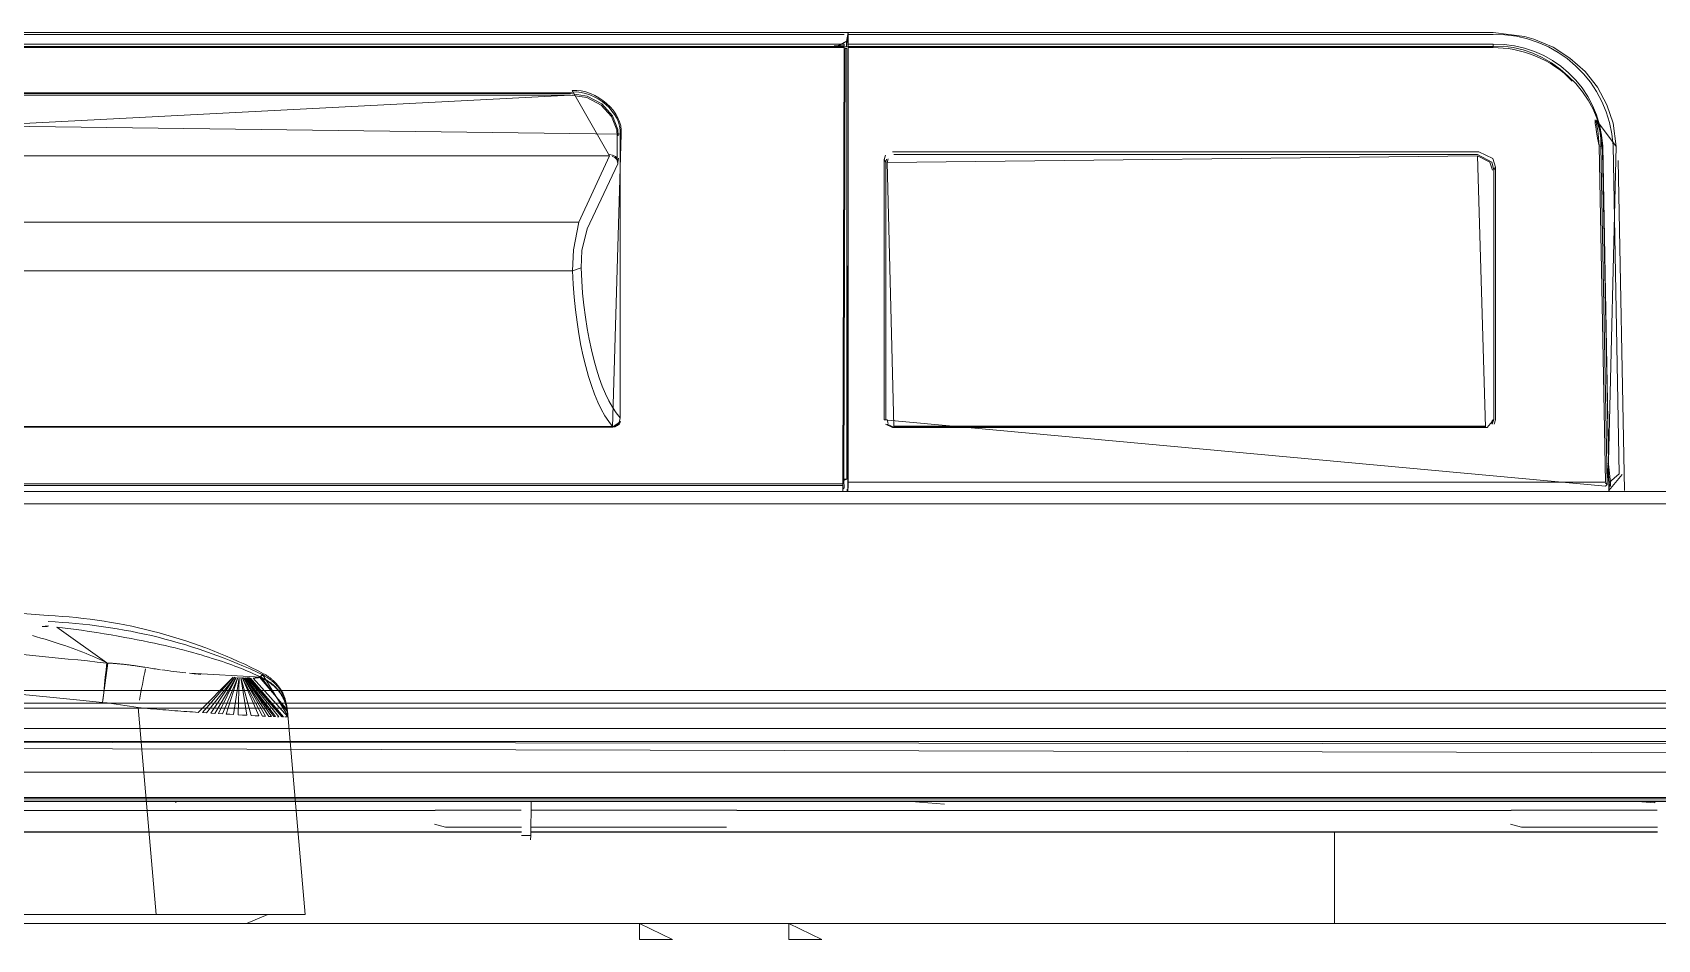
# Model space of a CAD drawing. Header units: millimetres. Extents: x 521 to 148073, y -17811 to 32040.
# Drawn here: x 59960.5 to 60243, y 9479.4 to 9637.1 of the extents above; entities that cross this region are included whole.
import ezdxf

# ---------------------------------------------------------------- set-up
doc = ezdxf.new("R2010")
doc.units = ezdxf.units.MM
doc.layers.add('Datové rozvody', color=6, linetype='Continuous')
doc.layers.add('PDF_Geometrie', color=7, linetype='Continuous', true_color=0xbdbdbd)

# ---------------------------------------------------------------- blocks, each defined once
blk = doc.blocks.new('projektor')
at = {"layer": 'PDF_Geometrie', "lineweight": 13}
for points in [[(85733.98, 14135.77), (85733.98, 16031.84)], [(85736.12, 14135.77), (85736.12, 16031.84)], [(85767.71, 14135.77), (85767.71, 16031.84)], [(85769.81, 14135.77), (85769.81, 16031.84)], [(85717.35, 14198.32), (85717.35, 15969.28)], [(85717.38, 15969.28), (85717.38, 14198.33)], [(85717.78, 15969.27), (85717.78, 14198.34)], [(85718.01, 14198.35), (85718.01, 15969.26)], [(85727.5, 15968.93), (85727.5, 15085.41), (85726.79, 14198.65)], [(85733.14, 14198.88), (85733.14, 15968.73)], [(85722.32, 14537.68), (85722.32, 15629.93)], [(85696.68, 14673.98), (85696.68, 15493.63), (85696.68, 15494.81)], [(85770.83, 15442.52), (85770.83, 14757.19)], [(85771.08, 14757.19), (85771.08, 15442.52)], [(85844.93, 15442.76), (85844.93, 14756.96)], [(85845.13, 15442.76), (85845.13, 14756.96)], [(85780.69, 15371.5), (85780.69, 14796.11), (85830.3, 14794.67), (85837.66, 15364.65), (85782.33, 15372.94), (85780.64, 15435.95)], [(85780.82, 14796.11), (85780.82, 15371.5)], [(85836.9, 15364.38), (85836.9, 14803.23), (85826.83, 14997.18)], [(85837.16, 14803.23), (85837.16, 15364.38), (85837.4, 14802.96)], [(85696.68, 15309.58), (85696.68, 14858.03)], [(85727.5, 15085.41), (85726.79, 15085.41), (85724.58, 14198.58)], [(85729.71, 14198.76), (85729.71, 15082.57), (85726.79, 15085.41)], [(85727.5, 15082.2), (85727.5, 14198.68)], [(85698.2, 15062.97), (85698.2, 14848.11)], [(85696.68, 14207.58), (85712.21, 14207.58), (85696.68, 14208.76), (85696.68, 15028.41)], [(85712.16, 14811.52), (85712.16, 15002.12)], [(85712.18, 14811.52), (85712.18, 15002.12)], [(85845.52, 14999.31), (85845.52, 14756.96)], [(85826.61, 14997.18), (85826.61, 14796.67), (85837.66, 14802.96)], [(85847.15, 14997.35), (85847.15, 14756.96)], [(85847.49, 14997.35), (85847.49, 14756.96), (85847.49, 14647.15)], [(85756.41, 14990.66), (85756.5, 14990.19), (85748.81, 14891.61)], [(85807.16, 14802.88), (85807.16, 14990.96)], [(85815.39, 14801.82), (85815.39, 14992.02)], [(85715.81, 14957.15), (85715.81, 14826.14)], [(85735.67, 14898.3), (85735.28, 14894.22), (85734.88, 14890.21), (85734.49, 14886.26), (85734.1, 14882.38), (85740.78, 14881.52), (85740.77, 14881.4), (85740.77, 14881.27), (85740.76, 14881.14), (85740.75, 14881.01), (85740.74, 14880.87), (85740.73, 14880.74), (85740.72, 14880.6), (85740.71, 14880.47), (85740.7, 14880.33), (85740.69, 14880.19), (85740.68, 14880.05), (85740.66, 14879.91), (85740.65, 14879.76), (85740.64, 14879.62), (85740.62, 14879.47), (85740.61, 14879.32), (85740.59, 14879.17), (85740.58, 14879.02), (85740.56, 14878.87), (85740.54, 14878.71), (85740.52, 14878.56), (85740.51, 14878.4), (85740.49, 14878.24), (85740.47, 14878.08), (85740.45, 14877.92), (85740.43, 14877.75), (85740.4, 14877.58), (85740.38, 14877.42), (85740.36, 14877.24), (85740.34, 14877.07), (85740.31, 14876.9), (85740.29, 14876.72), (85740.26, 14876.55), (85740.24, 14876.37), (85740.21, 14876.2), (85740.18, 14876.01), (85740.15, 14875.83), (85740.12, 14875.65), (85740.09, 14875.46), (85740.06, 14875.27), (85740, 14874.87)], [(85745.41, 14894.27), (85745.21, 14893.55), (85745.01, 14892.83), (85744.8, 14892.12), (85744.59, 14891.43), (85744.38, 14890.75), (85744.16, 14890.08), (85743.94, 14889.42), (85743.72, 14888.77), (85743.5, 14888.14), (85743.28, 14887.52), (85743.05, 14886.92), (85742.82, 14886.33), (85742.6, 14885.75), (85742.37, 14885.19), (85742.14, 14884.64), (85741.92, 14884.11), (85741.69, 14883.59), (85741.46, 14883.08), (85741.24, 14882.59), (85741.01, 14882.11), (85740.79, 14881.65), (85746.87, 14890.14), (85746.69, 14888.71), (85746.5, 14887.32), (85746.31, 14885.96), (85746.11, 14884.64), (85745.92, 14883.36), (85745.72, 14882.12), (85745.52, 14880.93), (85745.32, 14879.77), (85745.12, 14878.65), (85744.92, 14877.58), (85744.72, 14876.53), (85744.52, 14875.53), (85744.32, 14874.55), (85744.12, 14873.61), (85743.92, 14872.7), (85743.72, 14871.82), (85743.52, 14870.97), (85743.32, 14870.14), (85743.13, 14869.35), (85742.93, 14868.57), (85742.73, 14867.83), (85742.54, 14867.11), (85742.34, 14866.41), (85742.15, 14865.74), (85741.96, 14865.08), (85741.77, 14864.45), (85741.57, 14863.84), (85741.39, 14863.24), (85741.2, 14862.67), (85741.01, 14862.11), (85740.82, 14861.56), (85740.63, 14861.04), (85740.45, 14860.52), (85740.26, 14860.02), (85740.08, 14859.54), (85739.89, 14859.07), (85739.71, 14858.61), (85739.52, 14858.16), (85739.34, 14857.72), (85739.16, 14857.29), (85738.97, 14856.88), (85738.79, 14856.47), (85738.61, 14856.08), (85738.37, 14855.56), (85739.04, 14867.7)], [(85740.31, 14881.71), (85740.79, 14881.65), (85740.31, 14881.71), (85739.57, 14881.79), (85738.37, 14881.93), (85737.13, 14882.06), (85735.77, 14882.2), (85734.39, 14882.35)], [(85733.23, 14876.37), (85698.2, 14873.31)], [(85733.23, 14876.37), (85733.18, 14875.85), (85733.14, 14875.32), (85733.09, 14874.8), (85733.04, 14874.27), (85733, 14873.75), (85732.95, 14873.23), (85732.91, 14872.71), (85732.87, 14872.19), (85732.83, 14871.68), (85732.78, 14871.17), (85732.75, 14870.66), (85732.71, 14870.15), (85732.67, 14869.64), (85732.63, 14869.14), (85732.6, 14868.64), (85732.56, 14868.15), (85732.53, 14867.65), (85732.49, 14867.17), (85732.46, 14866.68), (85732.43, 14866.2), (85738.38, 14860.32), (85732.38, 14865.49), (85732.34, 14864.79), (85738.37, 14860.05), (85732.29, 14864.1), (85732.25, 14863.43), (85738.35, 14859.78), (85732.21, 14862.76), (85732.17, 14862.11), (85738.33, 14859.52), (85732.13, 14861.47), (85732.1, 14860.85), (85732.06, 14860.24), (85738.32, 14859.27), (85732.02, 14859.45), (85731.98, 14858.7), (85731.94, 14857.97), (85738.31, 14859.03), (85731.9, 14857.27), (85731.86, 14856.6), (85731.83, 14855.97), (85738.3, 14858.8), (85731.8, 14855.37), (85731.78, 14854.81), (85738.28, 14858.57), (85731.75, 14854.28), (85731.73, 14853.8), (85738.27, 14858.35), (85731.71, 14853.45)], [(85717.12, 14870.03), (85717.35, 14870.03)], [(85698.2, 14854.42), (85696.68, 14858.03)], [(85738.26, 14857.94), (85738.25, 14857.75), (85731.66, 14852.07)], [(85738.25, 14857.75), (85738.25, 14857.57), (85731.66, 14851.93)], [(85731.69, 14852.83), (85731.68, 14852.56), (85738.26, 14857.94)], [(85731.71, 14853.45), (85731.7, 14853.13), (85738.27, 14858.14)], [(85731.65, 14851.57), (85731.65, 14851.47), (85731.65, 14851.42), (85731.65, 14851.38), (85731.65, 14851.34), (85731.65, 14851.3), (85731.66, 14851.27), (85731.66, 14851.23), (85731.66, 14851.2), (85731.66, 14851.17), (85731.66, 14851.15), (85731.66, 14851.13), (85731.67, 14851.11), (85731.67, 14851.09), (85731.67, 14851.08), (85731.68, 14851.06), (85731.68, 14851.06), (85731.68, 14851.05), (85731.69, 14851.05), (85731.69, 14851.05), (85738.24, 14856.92), (85738.24, 14856.85), (85738.24, 14856.78), (85738.24, 14856.72), (85738.24, 14856.65), (85738.25, 14856.59), (85738.25, 14856.53), (85738.25, 14856.48), (85738.25, 14856.42), (85738.26, 14856.37), (85738.26, 14856.32), (85738.26, 14856.28), (85738.27, 14856.23), (85738.27, 14856.19), (85738.28, 14856.15), (85738.28, 14856.11), (85738.29, 14856.07), (85738.3, 14856.04), (85738.3, 14856.01), (85738.31, 14855.98), (85738.32, 14855.95), (85738.32, 14855.93), (85738.33, 14855.91), (85738.34, 14855.89), (85738.35, 14855.87), (85738.36, 14855.86), (85738.37, 14855.85), (85738.37, 14855.84)], [(85731.66, 14851.93), (85731.66, 14851.8), (85738.24, 14857.39)], [(85731.8, 14851.05), (85731.95, 14851.07), (85732.1, 14851.08), (85732.24, 14851.1), (85732.38, 14851.12), (85732.51, 14851.14), (85732.64, 14851.16), (85732.77, 14851.18), (85732.89, 14851.2), (85733.02, 14851.23), (85733.14, 14851.25), (85733.25, 14851.28), (85733.37, 14851.3), (85733.48, 14851.33), (85733.59, 14851.36), (85733.7, 14851.39), (85733.8, 14851.42), (85733.9, 14851.45), (85734.01, 14851.49), (85734.11, 14851.52), (85734.2, 14851.55), (85734.3, 14851.59), (85734.39, 14851.63), (85734.49, 14851.66), (85734.58, 14851.7), (85734.67, 14851.74), (85734.76, 14851.78), (85734.85, 14851.82), (85734.93, 14851.86), (85735.02, 14851.9), (85735.1, 14851.95), (85735.18, 14851.99), (85735.27, 14852.04), (85735.35, 14852.08), (85735.43, 14852.13), (85735.51, 14852.18), (85735.58, 14852.23), (85735.66, 14852.28), (85735.74, 14852.33), (85735.81, 14852.38), (85735.89, 14852.43), (85735.96, 14852.49), (85736.03, 14852.54), (85736.11, 14852.6), (85736.18, 14852.66), (85736.25, 14852.72), (85736.32, 14852.78), (85736.39, 14852.84), (85736.46, 14852.9), (85736.53, 14852.96), (85736.6, 14853.03), (85736.67, 14853.1), (85736.74, 14853.16), (85736.8, 14853.23), (85736.87, 14853.31), (85736.94, 14853.38), (85737.01, 14853.45), (85737.07, 14853.53), (85737.14, 14853.61), (85737.2, 14853.69), (85737.27, 14853.77), (85737.34, 14853.86), (85737.4, 14853.94), (85737.47, 14854.03), (85737.53, 14854.12), (85737.6, 14854.21), (85737.66, 14854.31), (85737.72, 14854.41), (85737.79, 14854.51), (85737.85, 14854.61), (85737.92, 14854.72), (85737.98, 14854.83), (85738.05, 14854.94), (85738.11, 14855.06), (85738.17, 14855.18), (85738.24, 14855.3), (85738.3, 14855.43), (85738.37, 14855.56), (85732.52, 14851.12), (85732.67, 14851.13), (85732.81, 14851.15), (85732.95, 14851.17), (85733.08, 14851.19), (85733.21, 14851.21), (85733.34, 14851.23), (85733.46, 14851.25), (85733.58, 14851.28), (85733.7, 14851.3), (85733.82, 14851.33), (85733.93, 14851.36), (85734.05, 14851.39), (85734.16, 14851.41), (85734.26, 14851.45), (85734.37, 14851.48), (85734.47, 14851.51), (85734.57, 14851.54), (85734.67, 14851.58), (85734.77, 14851.61), (85734.87, 14851.65), (85734.96, 14851.69), (85735.06, 14851.72), (85735.15, 14851.76), (85735.24, 14851.8), (85735.33, 14851.85), (85735.42, 14851.89), (85735.51, 14851.93), (85735.59, 14851.97), (85735.68, 14852.02), (85735.76, 14852.07), (85735.84, 14852.11), (85735.93, 14852.16), (85736.01, 14852.21), (85736.09, 14852.26), (85736.17, 14852.31), (85736.25, 14852.36), (85736.33, 14852.42), (85736.4, 14852.47), (85736.48, 14852.53), (85736.56, 14852.59), (85736.63, 14852.65), (85736.71, 14852.71), (85736.78, 14852.77), (85736.86, 14852.83), (85736.93, 14852.89), (85737, 14852.96), (85737.08, 14853.03), (85737.15, 14853.1), (85737.22, 14853.17), (85737.29, 14853.24), (85737.37, 14853.31), (85737.44, 14853.39), (85737.51, 14853.47), (85737.58, 14853.55), (85737.65, 14853.63), (85737.72, 14853.71), (85737.79, 14853.8), (85737.86, 14853.89), (85737.93, 14853.98), (85738, 14854.07), (85738.07, 14854.17), (85738.14, 14854.27), (85738.21, 14854.37), (85738.29, 14854.48), (85738.36, 14854.59), (85738.43, 14854.7), (85738.5, 14854.81), (85738.57, 14854.93), (85738.64, 14855.05), (85738.71, 14855.18), (85738.78, 14855.31), (85731.84, 14851.06), (85731.99, 14851.07), (85732.14, 14851.09), (85732.28, 14851.11), (85732.42, 14851.13), (85732.55, 14851.15), (85732.68, 14851.17), (85732.81, 14851.2), (85732.93, 14851.22), (85733.06, 14851.25), (85733.18, 14851.28), (85733.29, 14851.3), (85733.41, 14851.33), (85733.52, 14851.36), (85733.63, 14851.39), (85733.74, 14851.42), (85733.84, 14851.46), (85733.94, 14851.49), (85734.04, 14851.53), (85734.14, 14851.56), (85734.24, 14851.6), (85734.34, 14851.63), (85734.43, 14851.67), (85734.52, 14851.71), (85734.62, 14851.75), (85734.71, 14851.79), (85734.79, 14851.83), (85734.88, 14851.88), (85734.97, 14851.92), (85735.05, 14851.97), (85735.14, 14852.01), (85735.22, 14852.06), (85735.3, 14852.11), (85735.38, 14852.15), (85735.46, 14852.2), (85735.54, 14852.25), (85735.62, 14852.31), (85735.69, 14852.36), (85735.77, 14852.41), (85735.84, 14852.47), (85735.92, 14852.52), (85735.99, 14852.58), (85736.07, 14852.64), (85736.14, 14852.7), (85736.21, 14852.76), (85736.28, 14852.82), (85736.35, 14852.88), (85736.42, 14852.95), (85736.49, 14853.01), (85736.56, 14853.08), (85736.63, 14853.15), (85736.7, 14853.22), (85736.76, 14853.29), (85736.83, 14853.37), (85736.9, 14853.44), (85736.96, 14853.52), (85737.03, 14853.6), (85737.1, 14853.68), (85737.16, 14853.76), (85737.23, 14853.85), (85737.29, 14853.93), (85737.36, 14854.02), (85737.42, 14854.11), (85737.49, 14854.21), (85737.55, 14854.3), (85737.62, 14854.4), (85737.68, 14854.51), (85737.74, 14854.61), (85737.81, 14854.72), (85737.87, 14854.83), (85737.93, 14854.94), (85738, 14855.06), (85738.06, 14855.18), (85738.12, 14855.3), (85738.19, 14855.43), (85738.25, 14855.56), (85738.31, 14855.7), (85738.37, 14855.84), (85732.81, 14851.14), (85732.95, 14851.16), (85733.08, 14851.17), (85733.21, 14851.19), (85733.34, 14851.21), (85733.47, 14851.23), (85733.59, 14851.25), (85733.72, 14851.27), (85733.83, 14851.3), (85733.95, 14851.32), (85734.06, 14851.35), (85734.17, 14851.37), (85734.28, 14851.4), (85734.39, 14851.43), (85734.49, 14851.46), (85734.6, 14851.49), (85734.7, 14851.52), (85734.8, 14851.55), (85734.89, 14851.58), (85734.99, 14851.62), (85735.09, 14851.65), (85735.18, 14851.69), (85735.27, 14851.72), (85735.36, 14851.76), (85735.45, 14851.8), (85735.54, 14851.84), (85735.62, 14851.88), (85735.71, 14851.92), (85735.8, 14851.96), (85735.88, 14852.01), (85735.96, 14852.05), (85736.04, 14852.1), (85736.12, 14852.14), (85736.2, 14852.19), (85736.28, 14852.24), (85736.36, 14852.29), (85736.44, 14852.34), (85736.52, 14852.39), (85736.59, 14852.44), (85736.67, 14852.5), (85736.75, 14852.55), (85736.82, 14852.61), (85736.9, 14852.67), (85736.97, 14852.72), (85737.04, 14852.78), (85737.12, 14852.85), (85737.19, 14852.91), (85737.26, 14852.97), (85737.33, 14853.04), (85737.41, 14853.11), (85737.48, 14853.18), (85737.55, 14853.25), (85737.62, 14853.32), (85737.69, 14853.4), (85737.76, 14853.47), (85737.83, 14853.55), (85737.9, 14853.63), (85737.97, 14853.71), (85738.05, 14853.8), (85738.12, 14853.89), (85738.19, 14853.98), (85738.26, 14854.07), (85738.33, 14854.16), (85738.4, 14854.26), (85738.47, 14854.36), (85738.54, 14854.46), (85738.61, 14854.57), (85738.68, 14854.68), (85738.76, 14854.79), (85738.83, 14854.91), (85738.9, 14855.03), (85738.97, 14855.16)], [(85738.61, 14855.5), (85738.71, 14855.39), (85738.61, 14855.5)], [(85732.66, 14851.13), (85698.2, 14848.11)], [(85713, 14824.39), (85713.5, 14826.27)], [(85715.85, 14826.14), (85715.85, 14811.58)], [(85713, 14811.53), (85713, 14824.39)], [(85717.35, 14809.87), (85711.57, 14809.97), (85711.57, 14811.51)], [(85710.85, 14809.99), (85711.57, 14809.97)], [(85712.16, 14619.36), (85712.16, 14809.96)], [(85712.18, 14619.37), (85712.18, 14809.96)], [(85713, 14776.86), (85713, 14809.95)], [(85715.85, 14809.9), (85715.85, 14775.11)], [(85807.16, 14802.88), (85810.7, 14802.75), (85815.39, 14801.82)], [(85807.16, 14802.88), (85807.65, 14801.46)], [(85836.9, 14803.23), (85836.46, 14800.49), (85835.19, 14798.05), (85833.26, 14796.29), (85831.02, 14795.43), (85829.95, 14795.34), (85826.19, 14795.33), (85826.49, 14795.62), (85826.75, 14796.12), (85826.83, 14796.67)], [(85830, 14795.15), (85831.09, 14795.24), (85833.4, 14796.13), (85835.39, 14797.93), (85836.7, 14800.42), (85837.16, 14803.23)], [(85807.65, 14801.46), (85810.6, 14801.31), (85814.25, 14800.4), (85825.26, 14795.24), (85825.27, 14795.24), (85825.31, 14795.23), (85825.47, 14795.21), (85825.83, 14795.16), (85826.23, 14795.14)], [(85815.39, 14801.82), (85826.61, 14796.67)], [(85782.28, 14794.86), (85781.7, 14794.94), (85781.33, 14795.11), (85781.06, 14795.37), (85780.87, 14795.72), (85780.82, 14796.11)], [(85830.25, 14794.86), (85782.28, 14794.86)], [(85830.33, 14794.86), (85830.25, 14794.86)], [(85693.99, 14791.57), (85693.99, 14786.01)], [(85693.99, 14791.57), (85696.68, 14791.57), (85693.99, 14786.01)], [(85715.81, 14775.11), (85715.81, 14644.1)], [(85693.99, 14766.29), (85693.99, 14760.73)], [(85693.99, 14766.29), (85696.68, 14766.29), (85693.99, 14760.73)], [(85770.22, 14756.45), (85769.81, 14756.45)], [(85770.4, 14756.95), (85770.21, 14757.15)], [(85770.4, 14756.95), (85771.64, 14756.98), (85771.9, 14756.49)], [(85770.83, 14757.19), (85771.02, 14757.2)], [(85771.37, 14628.17), (85771.37, 14756.28)], [(85771.45, 14757.18), (85771.83, 14757.18)], [(85771.64, 14756.98), (85771.83, 14756.98), (85771.9, 14756.98)], [(85844.79, 14756.75), (85844.79, 14756.49), (85771.9, 14756.49), (85771.9, 14756.98)], [(85771.9, 14756.98), (85844.79, 14756.75)], [(85844.93, 14756.96), (85845.13, 14756.96)], [(85844.93, 14756.28), (85844.93, 14647.17)], [(85845.12, 14756.28), (85845.13, 14756.28)], [(85845.13, 14756.28), (85845.13, 14647.17)], [(85845.52, 14756.96), (85845.24, 14756.97), (85845.24, 14758.63)], [(85845.5, 14756.27), (85847.15, 14756.27), (85847.15, 14647.15)], [(85845.5, 14756.27), (85845.5, 14647.15)], [(85846.3, 14756.28), (85846.29, 14756.28)], [(85847.49, 14756.96), (85847.49, 14756.96)], [(85825.99, 14750.19), (85825.54, 14749.92), (85782.01, 14749.92), (85781.96, 14750.19), (85770.73, 14628.17), (85770.97, 14627.87), (85771.28, 14627.86)], [(85780.64, 14748.79), (85781.21, 14749.96)], [(85780.64, 14648.17), (85780.64, 14748.79)], [(85780.69, 14748.53), (85781.22, 14749.66)], [(85780.69, 14748.53), (85780.69, 14648.44)], [(85782.01, 14749.92), (85781.96, 14749.69), (85781.33, 14749.5)], [(85781.96, 14750.19), (85825.99, 14750.19)], [(85825.49, 14749.69), (85826.12, 14749.5)], [(85825.54, 14749.92), (85826.06, 14749.81)], [(85825.99, 14750.19), (85826.74, 14749.96)], [(85826.86, 14649.83), (85826.86, 14748.53)], [(85827.31, 14748.79), (85827.31, 14649.57)], [(85716.87, 14739.95), (85717.35, 14745.64)], [(85712.16, 14673.98), (85696.68, 14673.98)], [(85826.59, 14649.83), (85825.55, 14647.7), (85824.17, 14647.27)], [(85826.86, 14649.83), (85825.53, 14647.4), (85824.22, 14647.04)], [(85827.31, 14649.57), (85826.17, 14647.24), (85824.67, 14646.78)], [(85780.69, 14648.44), (85780.64, 14648.17), (85782.01, 14647.04), (85824.22, 14647.04), (85824.67, 14646.78)], [(85781.96, 14646.78), (85781.21, 14647.01)], [(85782.01, 14647.04), (85781.22, 14647.31)], [(85781.96, 14647.27), (85781.33, 14647.47)], [(85824.67, 14646.78), (85781.96, 14646.78)], [(85827.49, 14628.68), (85830.86, 14629.09), (85832.63, 14629.69), (85828.2, 14626.38), (85832.15, 14626.88), (85835.26, 14627.91), (85838.24, 14629.53), (85840.86, 14631.59), (85843.17, 14634.17), (85844.99, 14637.03), (85846.37, 14640.27), (85846.83, 14641.86), (85847.47, 14647.15)], [(85845.12, 14647.17), (85845.12, 14647.12)], [(85845.12, 14647.15), (85845.5, 14647.15)], [(85713, 14642.35), (85713.5, 14644.22)], [(85715.85, 14644.1), (85715.85, 14619.43)], [(85713, 14619.38), (85713, 14642.35)], [(85769.81, 14627.58), (85769.95, 14627.58), (85772.66, 14625.32)], [(85770.72, 14627.55), (85770.72, 14627.31), (85770.72, 14627.55), (85769.95, 14627.58), (85774.85, 14627.68), (85828.2, 14626.38)], [(85770.73, 14628.17), (85770.97, 14627.87)], [(85828.21, 14628.94), (85771.28, 14627.86)], [(85828.35, 14626.88), (85772.81, 14625.83), (85771.35, 14627.55)], [(85828.31, 14629.25), (85771.37, 14628.17)], [(85827.36, 14628.68), (85774.77, 14627.68)], [(85774.77, 14627.68), (85774.89, 14627.68), (85827.49, 14628.68), (85828.32, 14628.63)], [(85828.32, 14628.63), (85775.68, 14627.63)], [(85828.21, 14628.94), (85828.31, 14629.25)], [(85769.96, 14624.94), (85825.85, 14626)], [(85772.81, 14625.83), (85772.75, 14625.83)], [(85717.09, 14619.83), (85717.35, 14622.72)], [(85717.35, 14619.84), (85717.09, 14619.83)]]:
    blk.add_lwpolyline(points, dxfattribs=at)
for points in [[(85746.94, 14892.63), (85746.94, 14892.5), (85746.94, 14892.44), (85746.94, 14892.39), (85746.94, 14892.33), (85746.94, 14892.28), (85746.95, 14892.22), (85746.95, 14892.17), (85746.95, 14892.13), (85746.95, 14892.08), (85746.96, 14892.04), (85746.96, 14892), (85746.96, 14891.96), (85746.96, 14891.92), (85746.97, 14891.88), (85746.97, 14891.85), (85746.98, 14891.82), (85746.98, 14891.79), (85746.99, 14891.77), (85746.99, 14891.74), (85747, 14891.72), (85747, 14891.7), (85747.01, 14891.68), (85747.01, 14891.66), (85747.02, 14891.65), (85747.02, 14891.64), (85747.03, 14891.63), (85747.04, 14891.62), (85747.04, 14891.62), (85747.05, 14891.61)], [(85739.04, 14867.7), (85739, 14867.31), (85738.96, 14866.92), (85738.92, 14866.53), (85738.88, 14866.15), (85738.84, 14865.77)], [(85738.71, 14855.39), (85738.78, 14855.31), (85738.52, 14855.6), (85738.82, 14855.28), (85738.85, 14855.25), (85738.88, 14855.22), (85738.91, 14855.2), (85738.93, 14855.18), (85738.95, 14855.17), (85738.96, 14855.16), (85738.97, 14855.16), (85738.97, 14855.16), (85738.38, 14855.83), (85738.39, 14855.82), (85738.4, 14855.82), (85738.4, 14855.81), (85738.41, 14855.8), (85738.42, 14855.79), (85738.42, 14855.78), (85738.42, 14855.77), (85738.43, 14855.76), (85738.43, 14855.75), (85738.43, 14855.74), (85738.43, 14855.73), (85738.43, 14855.72), (85738.43, 14855.71)], [(85780.69, 14796.11), (85780.76, 14795.67), (85780.96, 14795.28), (85781.27, 14794.98), (85781.68, 14794.77)], [(85825.26, 14795.24), (85825.27, 14795.24), (85825.31, 14795.24), (85825.48, 14795.23), (85825.83, 14795.26), (85826.19, 14795.33), (85826.54, 14796.18), (85826.32, 14795.74), (85825.99, 14795.43), (85825.58, 14795.27)], [(85769.81, 14757.17), (85770.83, 14757.19), (85844.93, 14756.96), (85844.85, 14756.95), (85771.96, 14757.18)], [(85844.89, 14756.29), (85845.12, 14756.28), (85771.37, 14756.28), (85769.81, 14756.31), (85771.2, 14756.3)], [(85771.37, 14756.28), (85771.2, 14756.28), (85770.73, 14756.29), (85769.95, 14756.33), (85770.27, 14756.32), (85770.47, 14756.32), (85771.27, 14756.3), (85771.38, 14756.3), (85771.71, 14756.29), (85772.09, 14756.29), (85772.28, 14756.29)], [(85847.24, 14756.28), (85846.14, 14756.31), (85845.24, 14758.07), (85845.98, 14756.53), (85845.13, 14758.05), (85845.05, 14756.53), (85845.05, 14756.96), (85845.13, 14756.28), (85846.3, 14756.28)], [(85845.98, 14756.53), (85845.98, 14756.53), (85846.3, 14756.28), (85845.98, 14756.53), (85845.05, 14756.53), (85847.49, 14756.27)], [(85780.69, 14648.44), (85780.86, 14648.44), (85780.86, 14748.53), (85825.49, 14749.69), (85826.59, 14649.83)], [(85774.55, 14627.93), (85774.46, 14627.67), (85771.35, 14627.32), (85770.72, 14627.3), (85770.72, 14627.31), (85771.19, 14627.55), (85770.72, 14627.55)], [(85771.27, 14627.86), (85771.2, 14627.86), (85771.01, 14627.87), (85771.2, 14628.17)]]:
    blk.add_lwpolyline(points, close=True, dxfattribs=at)
for centre, radius, start, end in [((83518.66, 15114.83), 2234.32, 354.00953, 355.36028), ((85655.2, 14895.28), 92.65, 334.4447, 357.7315), ((85661.1, 14895.73), 87.81, 332.4743, 357.3088), ((85652.92, 14890.98), 81.63, 349.6907, 353.9499), ((85713.11, 14750.64), 127.32, 77.8906, 80.3338), ((85840.02, 14858.46), 101.36, 170.6825, 171.9797), ((85890.98, 14851.2), 152.83, 172.0292, 173.5772), ((85827.37, 14646.73), 18.13, 272.9801, 1.3181), ((85827.31, 14646.7), 19.84, 272.9823, 1.3098)]:
    blk.add_arc(centre, radius, start, end, dxfattribs=at)
for points in [[(85780.82, 14796.11), (85784.92, 14799.73), (85794.94, 14802.4), (85807.16, 14802.88)], [(85837.66, 14802.96), (85838.03, 14798.88), (85833.92, 14794.26), (85830.3, 14794.67)], [(85837.4, 14802.96), (85837.76, 14798.99), (85833.83, 14794.51), (85830.33, 14794.86)], [(85782.28, 14794.86), (85786.37, 14798.39), (85795.98, 14800.98), (85807.65, 14801.46)], [(85845.12, 14647.12), (85845.92, 14638.31), (85836.63, 14628.24), (85828.21, 14628.94)], [(85844.93, 14647.17), (85845, 14642.67), (85843.07, 14637.29), (85839.25, 14633.77)], [(85828.31, 14629.25), (85836.09, 14630.76), (85831.92, 14629.28), (85828.31, 14629.25)]]:
    blk.add_open_spline(points, degree=3, dxfattribs=at)

msp = doc.modelspace()

# ---------------------------------------------------------------- block references
at = {"layer": 'Datové rozvody', "xscale": 1.027900945623324, "yscale": 1.027900945623324, "zscale": 1.027900945623324, "rotation": 90.00000000000024}
msp.add_blockref('projektor', (75270.29, -78605.57), dxfattribs=at)

doc.saveas('drawing.dxf')
